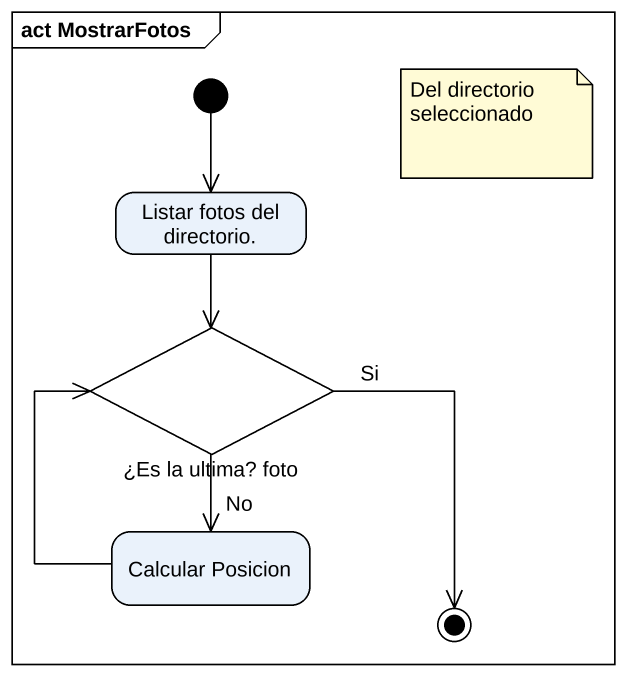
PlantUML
@startuml
mainframe act MostrarFotos
hide empty description
state "Listar fotos del directorio." as Listar_fotos_del_directorio
state "¿Es la ultima? foto" as Es_la_ultima_foto <<choice>>
state "Calcular Posicion" as Calcular_Posicion
[*] --> Listar_fotos_del_directorio
Listar_fotos_del_directorio --> Es_la_ultima_foto
Es_la_ultima_foto --> Calcular_Posicion : No
Calcular_Posicion -up-> Es_la_ultima_foto
Es_la_ultima_foto --> [*] : Si
note as N1
  Del directorio seleccionado
end note
@enduml
